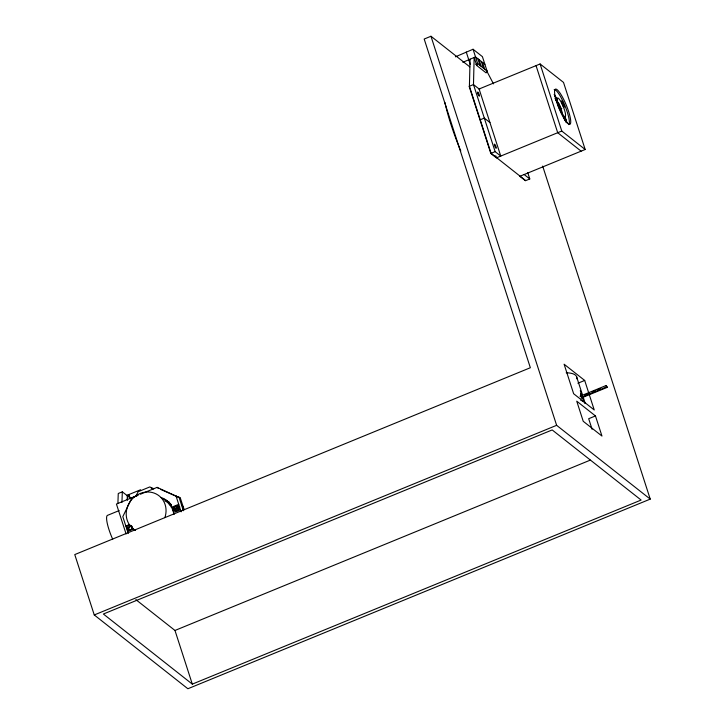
<?xml version="1.0" encoding="UTF-8"?>
<svg xmlns="http://www.w3.org/2000/svg" width="725" height="725" viewBox="0 0 725 725"><rect width="100%" height="100%" fill="white"/><g stroke="black" fill="none" stroke-linecap="round" stroke-linejoin="round"><path stroke-width="1.09" d="M527.746 172.659L529.776 178.948L525.716 180.616L491.079 153.31L469.41 86.23L470.099 59.133M117.912 503.041L118.257 493.498L122.326 491.822L130.074 497.93M121.945 502.434L122.326 491.822M128.878 494.994L130.056 498.628L137.025 495.773M168.961 501.745L168.88 503.975L168.055 502.389A7.495 1.559 67.7 0 1 167.303 500.585M581.568 397.209L606.598 386.942L606.562 386.425M132.032 497.667L122.806 516.644L128.252 533.509M136.028 496.027L138.113 491.731L149.776 486.946L153.818 488.722M473.053 49.255L482.406 56.641L487.046 70.996L486.122 72.89L476.76 65.513L477.684 63.61L473.053 49.255L455.427 56.822M557.326 103.802L558.078 102.397M606.653 386.507C608.565 389.615 604.587 382.954 606.635 386.914M462.822 62.296L475.518 56.903L484.88 64.28M469.818 66.881L430.967 36.25L424.188 39.032L530.347 367.729L74.766 554.58L94.259 614.954L187.875 688.75L650.234 499.108L542.672 166.088M475.745 64.407L477.684 63.61L487.046 70.996M469.41 86.23L473.479 84.562L479.696 89.465M479.162 88.967L540.107 63.963L563.515 82.414L585.175 149.495L520.097 176.193M480.24 119.77L484.309 118.102L489.928 122.534M561.793 108.351L559.763 109.194L557.733 104.699M491.079 153.31L495.148 151.643L500.757 156.074L479.098 88.994M496.688 157.742L561.775 131.044L585.175 149.495M126.721 495.438L140.568 489.765M126.712 495.719L128.742 494.885M138.303 495.093L116.435 504.056L126.096 533.972M140.387 494.233L157.117 487.372L180.344 498.066L184.114 509.72M119.154 510.581L107.817 515.23A20.98 4.377 67.7 0 0 112.683 539.21M125.833 526.033L129.449 524.547M178.712 504.346L173.293 506.567L175.024 511.932L180.453 509.711M127.573 531.398L132.992 529.178L132.303 527.03M577.916 383.226L584.694 380.444L594.228 409.96L573.638 393.729L564.104 364.213L584.694 380.444M579.982 396.24L606.055 385.546M584.713 394.971L587.839 393.693M592.017 391.98L595.143 390.693M597.228 389.842L600.363 388.555M581.078 398.079L607.16 387.386M94.259 614.954L556.628 425.321L650.234 499.108M595.461 415.933L576.737 401.17L583.235 421.298L601.958 436.051L595.461 415.933L588.682 418.715L592.098 429.3M135.847 599.611L174.979 630.46L590.304 460.112M192.306 684.128L641.118 500.051L552.187 429.943L103.385 614.021L192.306 684.128L174.979 630.46M171.191 504.836L170.448 504.935A7.495 6.878 -51.8 0 0 169.704 505.108M160.497 489.348L176.311 496.299M177.308 496.734L180.344 498.066M153.202 488.949L151.253 488.115M172.106 507.437L171.644 507.074L174.036 513.934M565.745 121.8L566.995 122.779L565.255 117.414L563.388 115.937L564.775 120.232M581.115 151.163L557.706 132.72L536.047 65.64M524.166 174.526L529.776 178.948M519.825 176.302L525.444 180.733M157.117 487.372L158.521 488.487M177.67 508.606L179.075 509.711L176.936 507.355L177.933 509.294A7.495 6.878 -51.8 0 1 178.232 510.744M177.335 507.953L178.74 509.059M171.399 506.784L171.87 507.147L168.871 503.576A20.98 19.249 -51.8 0 0 164.693 500.785M127.682 527.927L130.183 529.903M177.344 507.418L178.341 508.461M554.163 94.44L556.655 98.401L557.217 102.307L555.722 99.932M486.14 69.845L493.462 83.855M558.676 103.249L561.114 108.632M582.519 395.687L581.142 393.14L580.507 394.083A3.707 1.196 65 0 0 581.595 397.436L583.553 399.983L582.855 396.602M540.107 63.963L561.775 131.044M482.542 62.441L484.708 69.147M481.373 61.516L483.539 68.222M479.026 59.677L481.201 66.383M477.857 58.752L480.022 65.458M476.76 65.513L474.159 57.465L473.479 84.562L495.148 151.643M576.592 376.719L582.492 394.971M583.181 397.119L585.265 403.553A29.97 10.15 -17.9 0 0 580.725 400.345M580.299 390.603L582.003 395.877M466.266 52.037L470.289 64.48M495.737 155.721L496.426 157.851L490.807 153.428L469.138 86.347M430.967 36.25L556.628 425.321M178.939 496.96L183.389 510.735M175.903 495.619L181.132 511.823M175.042 508.751L175.74 510.898M128.959 494.522L130.255 498.546M460.792 150.99A74.92 15.615 67.7 0 1 460.176 149.513M459.877 148.77A74.92 15.615 67.7 0 1 444.905 102.433M566.207 372.786A29.97 10.15 -17.9 0 1 576.765 378.822M554.163 89.646A19.031 3.969 67.7 0 1 564.675 105.098A19.031 3.969 67.7 0 1 568.853 124.646M556.573 100.295A10.114 2.112 67.7 0 1 562.845 115.637M554.553 96.099A2.701 0.562 67.7 0 1 555.767 97.204A2.701 0.562 67.7 0 1 556.836 100.512A2.701 0.562 67.7 0 1 555.749 99.796M555.35 99.008A2.701 0.562 67.7 0 1 554.997 98.138M558.975 107.218A2.701 0.562 67.7 0 1 558.223 105.56M557.897 103.294A2.701 0.562 67.7 0 1 558.005 103.303M565.636 121.401A2.701 0.562 67.7 0 1 564.041 117.151A2.701 0.562 67.7 0 1 565.772 119.308A2.701 0.562 67.7 0 1 565.808 121.628M170.91 506.893A4.395 4.033 -51.8 0 1 171.925 507.201M135.575 530.401A20.98 19.249 -51.8 0 1 128.533 504.301A20.98 19.249 -51.8 0 1 154.235 493.118A20.98 19.249 -51.8 0 1 164.856 517.65M182.664 506.123A5.247 4.812 -51.8 0 1 183.688 508.442M182.192 505.751A5.247 4.812 -51.8 0 1 182.863 506.829M183.217 508.071A5.247 4.812 -51.8 0 1 183.235 509.394M175.704 510.663A3 2.746 -51.8 0 1 178.54 506.322M176.166 511.034A3 2.746 -51.8 0 1 179.737 506.793M128.805 530.673A3 2.746 -51.8 0 1 131.343 526.16M128.343 530.31A3 2.746 -51.8 0 1 128.388 527.41M128.851 526.776A3 2.746 -51.8 0 1 130.137 525.942M160.742 497.404A22.031 20.209 -51.8 0 1 173.991 514.288M169.632 502.942A22.031 20.209 -51.8 0 1 171.308 504.808M162.146 498.51A22.031 20.209 -51.8 0 1 168.698 502.108M176.012 510.654A2.701 2.474 -51.8 0 1 179.247 506.757M128.796 530.473A2.701 2.474 -51.8 0 1 131.787 526.214M131.442 525.833A2.701 2.474 -51.8 0 1 131.678 526.196M131.859 526.604A2.701 2.474 -51.8 0 1 129.757 530.156A2.701 2.474 -51.8 0 1 126.857 527.718A2.701 2.474 -51.8 0 1 129.956 525.009M127.473 495.882L127.328 499.969L127.473 495.882M562.147 100.73L561.395 102.134L563.823 107.517L564.585 106.113L562.147 100.73M494.459 145.036A2.248 0.471 67.7 0 0 496.108 148.308A2.248 0.471 67.7 0 0 495.447 145.326A2.248 0.471 67.7 0 0 494.459 145.036M477.693 93.181A2.248 0.471 67.7 0 0 479.352 96.18A2.248 0.471 67.7 0 0 478.473 92.936A2.248 0.471 67.7 0 0 477.693 93.181M557.67 103.258A10.114 2.112 67.7 0 0 565.119 116.653A10.114 2.112 67.7 0 0 561.077 101.953A10.114 2.112 67.7 0 0 557.67 103.258M555.74 98.808A19.031 3.969 67.7 0 0 569.768 124.374A19.031 3.969 67.7 0 0 562.428 97.014A19.031 3.969 67.7 0 0 555.74 98.808M562.02 103.05A2.701 0.562 67.7 0 0 564.005 106.62A2.701 0.562 67.7 0 0 562.926 102.705A2.701 0.562 67.7 0 0 562.02 103.05M177.652 510.554A2.701 2.474 -51.8 0 0 178.595 506.068A2.701 2.474 -51.8 0 0 174.372 507.799A2.701 2.474 -51.8 0 0 177.652 510.554"/></g></svg>
